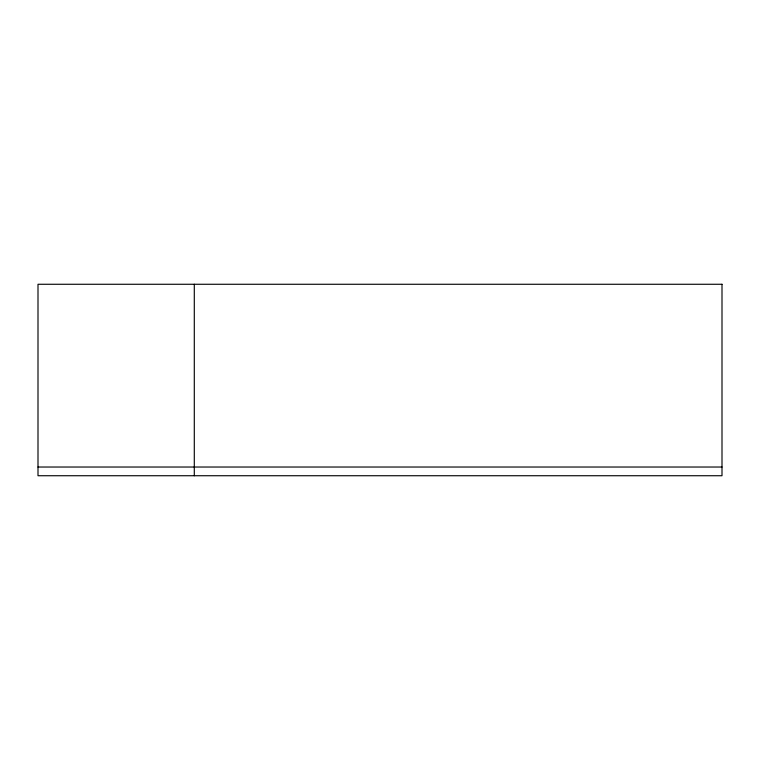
<?xml version="1.0" encoding="UTF-8"?>
<svg xmlns="http://www.w3.org/2000/svg" width="760" height="760" viewBox="0 0 760 760"><rect width="100%" height="100%" fill="white"/><g stroke="black" fill="none" stroke-linecap="round" stroke-linejoin="round"><path stroke-width="1.14" d="M38 467.029L722 467.029M194.294 284.269L194.294 475.731M722 284.269L38 284.269L38 475.731L722 475.731L722 284.269"/></g></svg>
